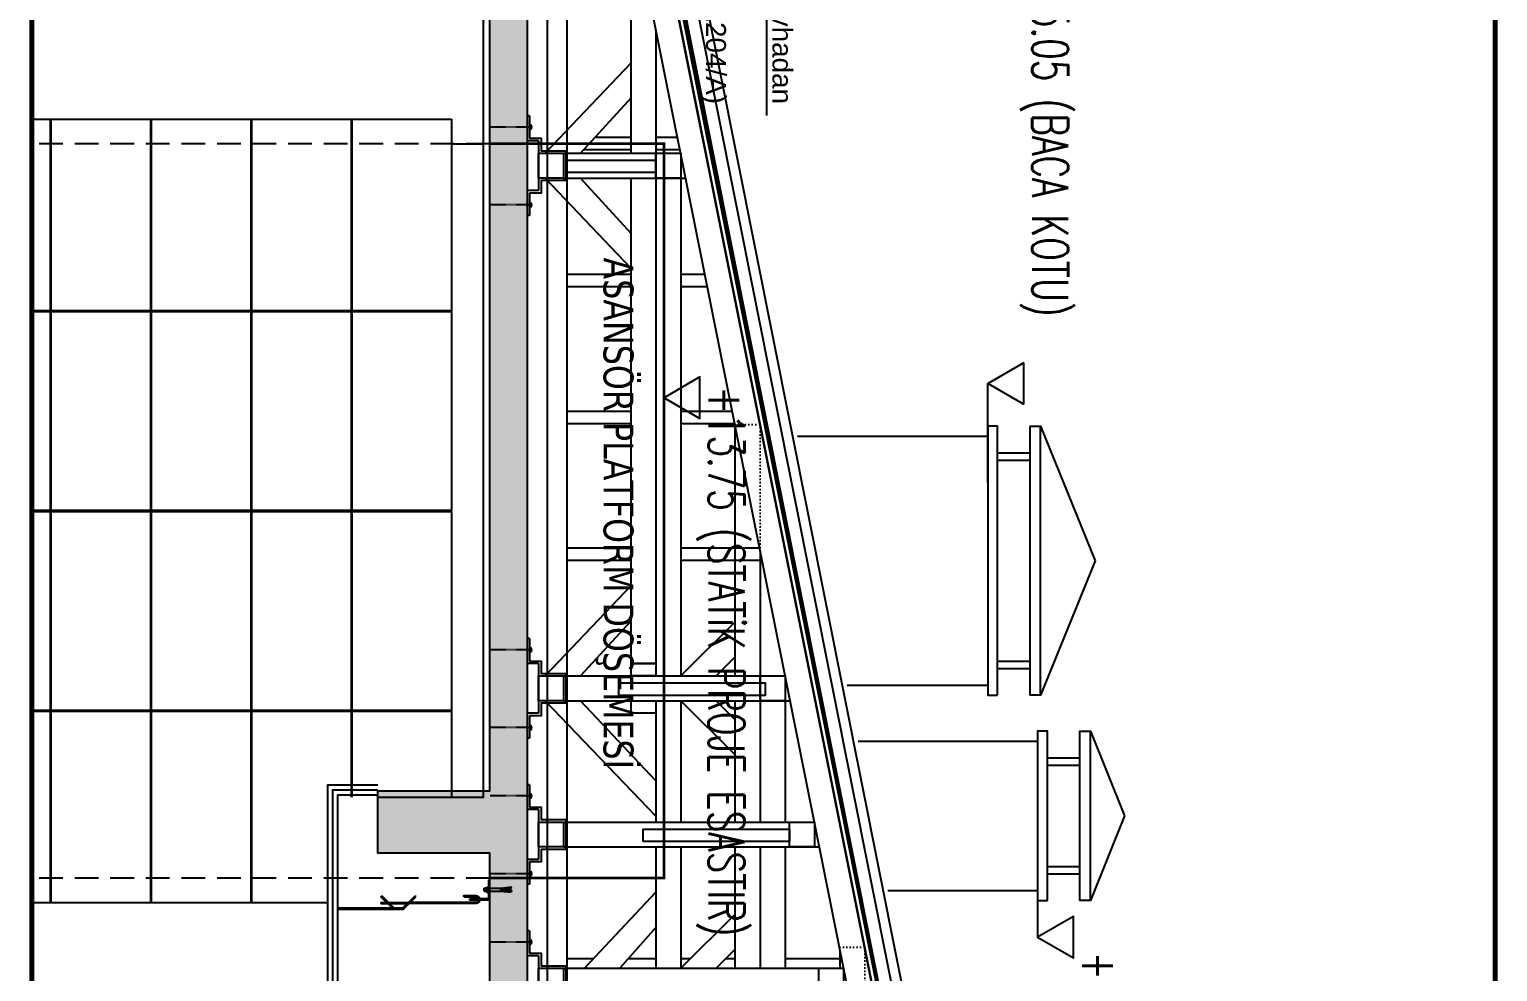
# Model space of a CAD drawing. Header units: inches. Extents: x 21 to 32698, y 13 to 3712.
# Drawn here: x 25296 to 25886, y 2054 to 2433 of the extents above; entities that cross this region are included whole.
import ezdxf
from ezdxf import colors
from ezdxf.entities.mleader import LeaderData, LeaderLine
from ezdxf.math import Vec2, Vec3

# ---------------------------------------------------------------- set-up
doc = ezdxf.new("R2010")
doc.units = ezdxf.units.IN
doc.header["$MEASUREMENT"] = 0
for name, pattern in [('Centre', [3.175, 0.635, -0.47625, 1.5875, -0.47625]), ('CIZGI', [0.4, 0.25, -0.15]), ('DOT', [6.35, 0, -6.35]), ('HIDDEN', [9.525, 6.35, -3.175]), ('IMPORT-HIDDEN2', [47.625, 31.75, -15.875])]:
    doc.linetypes.add(name, pattern=pattern)
for name, color, linetype, lineweight in [('Z_MİM_$AUDIT_BAD_LAYER1', 8, 'Continuous', 25), ('Z_MİM_-KM-CEILING', 8, 'Continuous', 25), ('Z_MİM_-KM-DETL-TEXT', 8, 'Continuous', 25), ('Z_MİM_-KM-FLOR-LEVL-1', 8, 'Continuous', 25), ('Z_MİM_-KM-FLOR-LEVL-2', 8, 'Centre', 25), ('Z_MİM_-KM-Gor-05', 8, 'Continuous', 25), ('Z_MİM_-KM-Gor-09', 8, 'Continuous', 25), ('Z_MİM_-KM-Gor-15', 8, 'Continuous', 25), ('Z_MİM_-KM-Gor-30', 8, 'Continuous', 25), ('Z_MİM_-KM-IRON-05', 8, 'Continuous', 25), ('Z_MİM_-KM-IRON-09', 8, 'Continuous', 25), ('Z_MİM_-KM-IZO-THERMAL', 8, 'Continuous', 25), ('Z_MİM_-KM-IZO-THERMAL-GLASSWOOL', 8, 'BATTING', 25), ('Z_MİM_-KM-IZO-WATER', 8, 'HIDDEN', 25), ('Z_MİM_-KM-MARBLE-09', 8, 'Continuous', 25), ('Z_MİM_-KM-MARBLE-20', 8, 'Continuous', 25), ('Z_MİM_-KM-OSB', 8, 'Continuous', 25), ('Z_MİM_-KM-PATTERN-00', 8, 'Continuous', 25), ('Z_MİM_-KM-RAY-1', 8, 'IMPORT-HIDDEN2', 25), ('Z_MİM_-KM-RAY-2', 8, 'DOT', 25), ('Z_MİM_-KM-ROOF-05', 8, 'Continuous', 25), ('Z_MİM_-KM-ROOF-15', 8, 'Continuous', 25), ('Z_MİM_-KM-ROOF-AŞIK', 8, 'Continuous', 25), ('Z_MİM_-KM-ROOF-DİKME', 8, 'Continuous', 25), ('Z_MİM_-KM-ROOF-GÖĞÜSLEME', 8, 'Continuous', 25), ('Z_MİM_-KM-ROOF-KUŞAKLAMA', 8, 'Continuous', 25), ('Z_MİM_-KM-ROOF-MAHYA AŞIĞI', 8, 'Continuous', 25), ('Z_MİM_-KM-ROOF-MERTEK', 8, 'Continuous', 25), ('Z_MİM_-KM-STRC-CONCRETE', 8, 'Continuous', 25), ('Z_MİM_-KM-TEXT', 8, 'Continuous', 25), ('Z_MİM_-KM-WALL-IZO-WATER', 8, 'HIDDEN', 25), ('Z_MİM_-KM-WALL-PLASTER', 8, 'Continuous', 25), ('Z_MİM_00', 8, 'Continuous', 25), ('Z_MİM_40-40-kt-kst', 8, 'Continuous', 25), ('Z_MİM__BM_Pafta', 8, 'Continuous', 25), ('Z_MİM_GOR', 8, 'Continuous', 25), ('Z_MİM_TARAMA', 8, 'Continuous', 25)]:
    doc.layers.add(name, color=color, linetype=linetype, lineweight=lineweight)
doc.styles.add('Arial Narrow', font='ARIALN.TTF', dxfattribs={"height": 8})
doc.styles.add('mahal', font='tahoma.ttf')
doc.styles.add('TEXT 1 romans', font='romans.shx', dxfattribs={"width": 0.7})
doc.linetypes.add('BATTING', pattern='A,0.00254,-2.54,[134,ltypeshp.shx,S=2.54,R=0,X=-2.54,Y=0],-5.08,[134,ltypeshp.shx,S=2.54,R=180,X=2.54,Y=0],-2.54', length=10.16254)

# ---------------------------------------------------------------- blocks, each defined once
blk = doc.blocks.new('*U11')
at = {"layer": 'Z_MİM_$AUDIT_BAD_LAYER1', "linetype": 'Continuous', "ltscale": 6}
h = blk.add_hatch(dxfattribs=at)
h.set_pattern_fill('ANSI32', color=256, scale=0.04, angle=90, style=0)
h.set_pattern_definition([(135, (-712958.51896, 773143.01754), (-0.26940768363, -0.26940768363), []), (135, (-712958.51896, 773143.19715), (-0.26940768363, -0.26940768363), [])])
h.paths.add_polyline_path([(3.37, -28.5), (3.87, -28.5), (3.87, -25.7), (11.37, -25.7), (11.37, -25.2), (3.37, -25.2)])
h.paths.add_polyline_path([(3.87, -30.4), (3.37, -30.4), (3.37, -33.2), (3.87, -33.2)])
at = {"layer": 'Z_MİM_40-40-kt-kst', "ltscale": 2}
for p, q in [((3.37, -25.2), (3.37, -29.12)), ((3.37, -25.2), (11.37, -25.2)), ((3.37, -28.5), (3.87, -28.5, 0)), ((3.87, -25.7, 0), (3.87, -29.12, 0)), ((11.37, -25.7), (3.87, -25.7, 0)), ((11.37, -25.2), (11.37, -25.7))]:
    blk.add_line(p, q, dxfattribs=at)
at = {"layer": 'Z_MİM_GOR', "ltscale": 50}
for p, q in [((2, -30.83, 0), (2, -57.6, 0)), ((2.5, -30.83, 0), (2.5, -57.1, 0)), ((3.37, -29.83), (3.37, -33.2)), ((3.37, -30.4), (3.87, -30.4, 0)), ((3.37, -33.2), (3.87, -33.2, 0)), ((3.87, -29.83, 0), (3.87, -33.2, 0)), ((4.75, -35.43, 0), (4.75, -30.83, 0)), ((5.25, -35.43, 0), (5.25, -30.83, 0)), ((4.95, -35.63, 0), (5.05, -35.63, 0)), ((-0.25, -59.85, 0), (4.75, -54.85, 0)), ((0.25, -60.06, 0), (5.1, -55.21, 0)), ((2, -65.49, 0), (2, -58.31, 0)), ((2.5, -65.99, 0), (2.5, -57.81, 0)), ((4.75, -54.85, 0), (5.1, -55.21, 0)), ((-0.25, -86.2, 0), (-0.25, -59.85, 0)), ((0.25, -86.2, 0), (0.25, -60.06, 0)), ((0.25, -63.74, 0), (5.1, -68.59, 0)), ((0.25, -64.44, 0), (4.75, -68.94, 0)), ((2, -68.94, 0), (2, -66.19, 0)), ((2.5, -68.94, 0), (2, -68.94, 0)), ((2.5, -68.94, 0), (2.5, -66.69, 0)), ((4.75, -68.94, 0), (5.1, -68.59, 0))]:
    blk.add_line(p, q, dxfattribs=at)
for centre, radius, start, end in [((3.62, -30.83, 0), 1.62, 82.24097, 180), ((3.62, -30.83, 0), 1.62, 0, 82.24097), ((3.63, -30.83, 0), 1.13, 77.60639, 179.86574), ((3.62, -30.83, 0), 1.12, 0, 78.74817), ((4.95, -35.43, 0), 0.2, 180, 270), ((5.05, -35.43, 0), 0.2, 270, 0)]:
    blk.add_arc(centre, radius, start, end, dxfattribs=at)
at = {"layer": 'Z_MİM_TARAMA'}
for p, q in [((7.22, -16.51), (6.55, -16.58)), ((7.02, -20.74), (6.55, -16.58)), ((7.38, -17.95), (7.22, -16.51)), ((7.87, -17.95), (8.03, -16.51)), ((8.03, -16.51), (8.69, -16.58)), ((8.22, -20.74), (8.69, -16.58)), ((7.02, -25.7), (7.02, -20.74)), ((7.2, -18.3), (8.06, -18.23)), ((7.22, -18.09), (7.99, -18.04)), ((7.22, -20.3), (8.01, -20.25)), ((7.26, -20.5), (8.01, -20.45)), ((7.3, -20.1), (7.9, -20.05)), ((7.34, -18.49), (7.97, -18.44)), ((7.37, -17.88), (7.88, -17.85)), ((7.43, -20.69), (7.87, -20.66)), ((7.6, -19.94), (7.44, -18.52)), ((7.46, -18.68), (7.79, -18.65)), ((7.48, -18.87), (7.77, -18.85)), ((7.51, -19.07), (7.74, -19.06)), ((7.53, -19.27), (7.72, -19.26)), ((7.55, -19.47), (7.7, -19.46)), ((7.57, -19.67), (7.67, -19.66)), ((7.59, -19.87), (7.65, -19.86)), ((7.64, -19.94), (7.8, -18.52)), ((8.22, -25.7), (8.22, -20.74)), ((6.62, -26.5), (6.62, -25.7)), ((6.62, -25.7), (8.62, -25.7)), ((6.62, -26.5), (8.62, -26.5)), ((6.86, -26.5), (6.86, -25.7)), ((6.95, -26.62), (8.37, -26.52)), ((6.95, -26.82), (8.37, -26.72)), ((6.95, -27.02), (8.37, -26.92)), ((6.95, -27.22), (8.37, -27.12)), ((6.95, -27.42), (8.37, -27.32)), ((7.02, -27.47), (7.02, -26.5)), ((7.02, -27.47), (8.22, -27.47)), ((7.62, -26.5), (7.62, -25.7)), ((8.22, -27.47), (8.22, -26.5)), ((8.38, -26.5), (8.38, -25.7)), ((8.62, -26.5), (8.62, -25.7))]:
    blk.add_line(p, q, dxfattribs=at)
for centre, radius, start, end in [((7.49, -18.23), 0.3, 111.73309, 261.13394), ((7.62, -20.34), 0.4, 92.80664, 87.19336), ((7.76, -18.23), 0.3, 278.86606, 68.26691)]:
    blk.add_arc(centre, radius, start, end, dxfattribs=at)
blk = doc.blocks.new('*U15')
blk.add_lwpolyline([(-70.53, 0), (-30.53, 0), (-22.22, 14.4), (-38.85, 14.4), (-30.53, 0)])
at = {"color": 7, "style": 'TEXT 1 romans', "width": 0.7}
blk.add_attdef('+0.00', (-35.2, 17.9), '', height=14.4, dxfattribs=at)
blk = doc.blocks.new('DWEW')
at = {"layer": 'Z_MİM_-KM-IRON-09'}
for p, q in [((5884.37, -1773.09), (5893.37, -1773.09)), ((5884.37, -1773.09), (5884.37, -1774.09)), ((5887.86, -1772.76), (5889.87, -1772.76)), ((5887.86, -1772.76), (5887.86, -1773.09)), ((5889.87, -1772.76), (5889.87, -1773.09)), ((5915.37, -1773.09), (5924.37, -1773.09)), ((5919.12, -1772.76), (5921.13, -1772.76)), ((5919.12, -1772.76), (5919.12, -1773.09)), ((5921.13, -1772.76), (5921.13, -1773.09)), ((5924.37, -1773.09), (5924.37, -1774.09))]:
    blk.add_line(p, q, dxfattribs=at)
at = {"layer": 'Z_MİM_-KM-IRON-09', "linetype": 'CIZGI'}
for p, q in [((5888.87, -1773.09), (5888.87, -1789.09)), ((5920.12, -1773.09), (5920.12, -1789.09))]:
    blk.add_line(p, q, dxfattribs=at)
at = {"layer": 'Z_MİM_-KM-IRON-09'}
blk.add_lwpolyline([(5893.37, -1773.09), (5893.37, -1768.46), (5898.37, -1768.46), (5898.37, -1758.46), (5910.37, -1758.46), (5910.37, -1768.46), (5915.37, -1768.46), (5915.37, -1773.09)], dxfattribs=at)
for centre in [(5888.87, -1773.43), (5920.12, -1773.43)]:
    blk.add_arc(centre, 1.21, 33.59702, 146.40298, dxfattribs=at)
blk = doc.blocks.new('sdewe')
at = {"layer": 'Z_MİM_-KM-ROOF-AŞIK'}
blk.add_lwpolyline([(111607.99, -7528.56), (111617.99, -7528.56), (111617.99, -7518.56), (111607.99, -7518.56)], close=True, dxfattribs=at)
at = {"layer": 'Z_MİM_-KM-ROOF-MERTEK'}
for p, q in [((111622.99, -7528.56), (111602.99, -7528.56)), ((111602.99, -7528.56), (111602.99, -7533.19)), ((111622.99, -7528.56), (111622.99, -7533.19))]:
    blk.add_line(p, q, dxfattribs=at)
at = {"layer": 'Z_MİM_-KM-IRON-09', "xscale": -1}
blk.add_blockref('DWEW', (117517.36, -5759.1), dxfattribs=at)
blk = doc.blocks.new('*U17')
blk.add_lwpolyline([(40, 0), (0, 0), (-8.31, 14.4), (8.31, 14.4), (0, 0)])
at = {"color": 7, "style": 'TEXT 1 romans', "width": 0.7}
blk.add_attdef('+0.00', (-41.89, 17.9), '', height=14.4, dxfattribs=at)
blk = doc.blocks.new('*U69')
at = {"layer": 'Z_MİM_-KM-DETL-TEXT', "color": 7}
ml = blk.add_multileader_mtext('Standard', dxfattribs=at)
ml.set_content('\\A1;{\\fMicrosoft Sans Serif|b0|i0|c162|p34;\\W0.8;DİKME 10/10}', color=7, style='Arial Narrow')
ml.set_leader_properties()
ml.build(insert=Vec2(0, 0))
ml.multileader.update_dxf_attribs({"text_left_attachment_type": 6, "text_right_attachment_type": 6, "dogleg_length": 5, "arrow_head_size": 8})
ctx = ml.context
ctx.base_point, ctx.char_height, ctx.arrow_head_size, ctx.landing_gap_size, ctx.plane_origin = Vec3(19.23, -16.72), 8, 8, 2.11, Vec3(165.67, 32.45)
ctx.left_attachment, ctx.right_attachment, ctx.text_align_type = 6, 6, 2
notes = []
notes.append((ctx, [(0, (1, 1, 0), (13.95, -16.72), (1, 0), 5.28, [(0, [(0, 0)], 0, [])])]))
ctx.mtext.insert, ctx.mtext.width, ctx.mtext.alignment, ctx.mtext.line_spacing_factor, ctx.mtext.flow_direction = Vec3(73.28, -7.12), 112.0517, 3, 2, 5
for ctx, leaders in notes:
    for number, flags, end, landing, length, lines in leaders:
        leader = LeaderData()
        leader.index, (leader.has_last_leader_line, leader.has_dogleg_vector, leader.attachment_direction) = number, flags
        leader.last_leader_point, leader.dogleg_vector, leader.dogleg_length = Vec3(end), Vec3(landing), length
        for number, points, colour, breaks in lines:
            line = LeaderLine()
            line.index, line.vertices, line.color, line.breaks = number, Vec3.list(points), colors.encode_raw_color(colour), breaks
            leader.lines.append(line)
        ctx.leaders.append(leader)
blk = doc.blocks.new('*U48')
at = {"layer": 'Z_MİM_-KM-DETL-TEXT', "color": 7}
ml = blk.add_multileader_mtext('Standard', dxfattribs=at)
ml.set_content('{\\fArial|b0|i0|c162|p34;Atika duvar arkası galvaniz levhadan çatı deresi yapılması (15.310.1204/A)}', color=7, style='Arial Narrow')
ml.set_leader_properties()
ml.build(insert=Vec2(0, 0))
ml.multileader.update_dxf_attribs({"text_left_attachment_type": 6, "text_right_attachment_type": 6, "dogleg_length": 5, "arrow_head_size": 8})
ctx = ml.context
ctx.base_point, ctx.char_height, ctx.arrow_head_size, ctx.landing_gap_size, ctx.plane_origin = Vec3(19.23, 50.66), 8, 8, 2.11, Vec3(165.67, -32.45)
ctx.left_attachment, ctx.right_attachment, ctx.text_align_type = 6, 6, 2
notes = []
notes.append((ctx, [(0, (1, 1, 0), (13.95, 50.66), (1, 0), 5.28, [(0, [(0, 0)], 0, [])])]))
ctx.mtext.insert, ctx.mtext.width, ctx.mtext.alignment, ctx.mtext.line_spacing_factor, ctx.mtext.flow_direction = Vec3(206.24, 61.01), 187.6959, 3, 2, 5
for ctx, leaders in notes:
    for number, flags, end, landing, length, lines in leaders:
        leader = LeaderData()
        leader.index, (leader.has_last_leader_line, leader.has_dogleg_vector, leader.attachment_direction) = number, flags
        leader.last_leader_point, leader.dogleg_vector, leader.dogleg_length = Vec3(end), Vec3(landing), length
        for number, points, colour, breaks in lines:
            line = LeaderLine()
            line.index, line.vertices, line.color, line.breaks = number, Vec3.list(points), colors.encode_raw_color(colour), breaks
            leader.lines.append(line)
        ctx.leaders.append(leader)
blk = doc.blocks.new('-KM_Çatı A Kesiti')
at = {"layer": 'Z_MİM_-KM-Gor-05'}
for p, q in [((592.5, 126.4), (592.5, 103.6)), ((432.48, 94.4), (432.48, 61.76)), ((427.5, 93.4), (427.5, 61.76)), ((592.5, 93.6), (592.5, 93.6)), ((377.49, 83.4), (377.49, 61.76)), ((592.5, 83.6), (592.5, 79.64)), ((372.5, 82.4), (372.5, 61.76)), ((317.5, 71.4), (317.5, 61.76)), ((322.49, 72.4), (322.49, 61.76)), ((592.5, 65.47), (592.5, 61.76)), ((262.5, 60.4), (262.5, 51.76)), ((267.49, 61.4), (267.49, 51.76)), ((317.5, 51.76), (317.5, 51.76)), ((322.49, 51.76), (322.49, 51.76)), ((372.5, 51.76), (372.5, 51.76)), ((377.49, 51.76), (377.49, 51.76)), ((427.5, 51.76), (427.5, 51.76)), ((432.48, 51.76), (432.48, 51.76)), ((592.5, 51.76), (592.5, 40.55)), ((262.5, 41.76), (262.5, 27.79)), ((267.49, 41.76), (267.49, 22.78)), ((317.5, 41.76), (317.5, 16)), ((322.49, 41.76), (322.49, 16)), ((372.5, 41.76), (372.5, 16)), ((377.49, 41.76), (377.49, 16)), ((427.5, 41.76), (427.5, 16)), ((432.48, 41.76), (432.48, 16)), ((592.5, 26.83), (592.5, 16))]:
    blk.add_line(p, q, dxfattribs=at)
at = {"layer": 'Z_MİM_-KM-Gor-09'}
for p, q in [((486.5, 206.26), (378.5, 206.26)), ((389.15, 189), (389.15, 202)), ((392.15, 189), (392.15, 202)), ((472.85, 189), (472.85, 202)), ((475.85, 189), (475.85, 202)), ((478.51, 103.6), (537.5, 103.6)), ((547.5, 103.6), (596.2, 103.6)), ((478.8, 93.6), (537.5, 93.6)), ((547.5, 93.6), (596.2, 93.6)), ((269.29, 61.76), (478.8, 61.76)), ((488.8, 61.76), (537.5, 61.76)), ((547.5, 61.76), (596.2, 61.76)), ((268.8, 51.76), (478.8, 51.76)), ((488.8, 51.76), (537.5, 51.76)), ((547.5, 51.76), (596.2, 51.76))]:
    blk.add_line(p, q, dxfattribs=at)
for points in [[(432.5, 228.1), (486.5, 206.26), (486.5, 202), (378.5, 202), (378.5, 206.26)], [(486.5, 189), (378.5, 189), (378.5, 185), (486.5, 185)]]:
    blk.add_lwpolyline(points, close=True, dxfattribs=at)
for points in [[(382.5, 108.58), (382.5, 185)], [(482.5, 128.5), (482.5, 185)]]:
    blk.add_lwpolyline(points, dxfattribs=at)
at = {"layer": 'Z_MİM_-KM-Gor-15'}
for p, q in [((569, 226.26), (501, 226.26)), ((511.65, 209), (511.65, 222)), ((514.65, 209), (514.65, 222)), ((555.35, 209), (555.35, 222)), ((558.35, 209), (558.35, 222))]:
    blk.add_line(p, q, dxfattribs=at)
for points in [[(535, 240.01), (569, 226.26), (569, 222), (501, 222), (501, 226.26)], [(569, 209), (501, 209), (501, 205), (569, 205)]]:
    blk.add_lwpolyline(points, close=True, dxfattribs=at)
for points in [[(505, 132.98), (505, 205)], [(565, 144.93), (565, 205)]]:
    blk.add_lwpolyline(points, dxfattribs=at)
at = {"layer": 'Z_MİM_-KM-IZO-THERMAL', "ltscale": 1.5}
blk.add_line((62.8, 16), (1677.5, 16), dxfattribs=at)
at = {"layer": 'Z_MİM_-KM-IZO-THERMAL-GLASSWOOL', "ltscale": 0.7}
blk.add_line((62.8, 8), (1677.5, 8), dxfattribs=at)
at = {"layer": 'Z_MİM_-KM-IZO-WATER', "linetype": 'ByBlock'}
for points in [[(70.61, 35.29), (80.47, 37.26), (84.21, 37.34), (870.15, 194.53), (1656.09, 37.34), (1659.83, 37.26), (1669.69, 35.29)], [(1669.63, 34.99), (1659.8, 36.95), (1656.06, 37.03), (870.15, 194.22), (84.24, 37.03), (80.5, 36.95), (70.67, 34.99)], [(70.73, 34.69), (80.53, 36.65), (84.28, 36.73), (503.11, 120.5)]]:
    blk.add_lwpolyline(points, dxfattribs=at)
at = {"layer": 'Z_MİM_-KM-OSB'}
blk.add_lwpolyline([(870.15, 193.91), (62.85, 32.45), (63.2, 30.68), (870.15, 192.07), (1677.1, 30.68), (1677.45, 32.45)], close=True, dxfattribs=at)
at = {"layer": 'Z_MİM_-KM-RAY-2', "ltscale": 0.2, "elevation": 0}
for points in [[(587.82, 125.66), (587.82, 135.66), (638.8, 135.66)], [(377.82, 83.6), (377.82, 93.6), (428.8, 93.6)]]:
    blk.add_lwpolyline(points, dxfattribs=at)
at = {"layer": 'Z_MİM_-KM-ROOF-05'}
blk.add_lwpolyline([(56.46, 37.58), (55.68, 41.5), (843.51, 198.4)], dxfattribs=at)
at = {"layer": 'Z_MİM_-KM-ROOF-15', "linetype": 'ByBlock'}
blk.add_lwpolyline([(870.15, 199.62), (1683.84, 37.58), (1682.86, 32.67), (870.15, 194.53), (57.44, 32.67), (56.46, 37.58)], close=True, dxfattribs=at)
at = {"layer": 'Z_MİM_-KM-ROOF-AŞIK'}
for points in [[(596.2, 127.14), (606.2, 127.14), (606.2, 117.14), (596.2, 117.14)], [(537.5, 115.4), (547.5, 115.4), (547.5, 105.4), (537.5, 105.4)], [(478.8, 103.6), (488.8, 103.6), (488.8, 93.6), (478.8, 93.6)], [(268.8, 61.76), (278.8, 61.76), (278.8, 51.76), (268.8, 51.76)]]:
    blk.add_lwpolyline(points, close=True, dxfattribs=at)
at = {"layer": 'Z_MİM_-KM-ROOF-DİKME'}
for points in [[(596.2, 14.63), (596.2, 127.14)], [(537.5, 14.63), (537.5, 115.4)], [(547.5, 14.63), (547.5, 117.4)], [(478.8, 14.63), (478.8, 103.66)], [(488.8, 14.63), (488.8, 105.66)], [(268.8, 14.63), (268.8, 61.66)], [(278.8, 14.63), (278.8, 63.66)]]:
    blk.add_lwpolyline(points, dxfattribs=at)
at = {"layer": 'Z_MİM_-KM-ROOF-GÖĞÜSLEME'}
for p, q in [((457.05, 83.6), (478.8, 61.76)), ((471.16, 83.6), (478.8, 75.93)), ((510.56, 83.6), (488.81, 61.76)), ((496.44, 83.6), (488.81, 75.93)), ((574.45, 83.6), (596.2, 61.76)), ((588.56, 83.6), (596.2, 75.93)), ((535.07, 51.76), (488.81, 7.29, 0)), ((520.96, 51.76), (488.81, 21.47, 0)), ((565.68, 51.76), (596.19, 23.12, 0)), ((579.8, 51.76), (596.19, 37.29, 0)), ((232.49, 41.76), (268.8, 7.29, 0)), ((246.6, 41.76), (268.8, 21.47, 0)), ((315.12, 41.76), (278.81, 7.29, 0)), ((301, 41.76), (278.81, 21.47, 0)), ((442.49, 41.76), (478.8, 7.29, 0)), ((456.6, 41.76), (478.8, 21.47, 0))]:
    blk.add_line(p, q, dxfattribs=at)
at = {"layer": 'Z_MİM_-KM-ROOF-GÖĞÜSLEME', "ltscale": 1.5}
for points in [[(545.3, 46.65), (540.3, 46.65), (540.3, 105.4), (545.3, 105.4)], [(486.6, 36.85), (481.6, 36.85), (481.6, 95.6), (486.6, 95.6)], [(276.6, 16), (271.6, 16), (271.6, 51.76), (276.6, 51.76)]]:
    blk.add_lwpolyline(points, close=True, dxfattribs=at)
at = {"layer": 'Z_MİM_-KM-ROOF-KUŞAKLAMA'}
for points in [[(588.79, 125.66), (596.2, 125.66)], [(429.3, 93.6), (478.8, 93.6)], [(488.8, 93.6), (537.5, 93.6)], [(547.5, 93.6), (596.2, 93.6)], [(478.8, 83.6), (379.3, 83.61)], [(537.5, 83.6), (488.8, 83.6)], [(596.2, 83.6), (547.5, 83.6)], [(219.3, 51.76), (268.8, 51.76)], [(278.8, 51.76), (473.8, 51.76), (473.8, 41.76), (278.8, 41.76)], [(268.8, 41.76), (169.3, 41.76)]]:
    blk.add_lwpolyline(points, dxfattribs=at)
for points in [[(473.8, 51.76), (478.8, 51.76), (478.8, 41.76), (473.8, 41.76)], [(488.8, 51.76), (493.8, 51.76), (493.8, 41.76), (488.8, 41.76)]]:
    blk.add_lwpolyline(points, close=True, dxfattribs=at)
at = {"layer": 'Z_MİM_-KM-ROOF-MAHYA AŞIĞI'}
blk.add_lwpolyline([(870.15, 192.07), (62.8, 30.6), (62.8, 20.4), (870.15, 181.87), (1677.5, 20.4), (1677.5, 30.6)], close=True, dxfattribs=at)
at = {"layer": 'Z_MİM_-KM-WALL-IZO-WATER', "ltscale": 0.8, "const_width": 0.3}
blk.add_lwpolyline([(70.64, 35.14), (80.48, 37.1), (84.23, 37.19), (870.15, 194.37), (1656.07, 37.19), (1659.82, 37.1), (1669.66, 35.14)], dxfattribs=at)
at = {"layer": 'Z_MİM_-KM-WALL-IZO-WATER', "const_width": 0.3}
blk.add_lwpolyline([(1669.6, 34.84), (1659.78, 36.8), (1656.04, 36.88), (870.15, 194.06), (84.26, 36.88), (80.52, 36.8), (70.7, 34.84)], dxfattribs=at)
blk.add_blockref('*U69', (606.2, 47.49))
at = {"layer": 'Z_MİM_-KM-ROOF-AŞIK', "xscale": -1}
for p in [(111886.79, 7533.19), (112096.79, 7533.19), (112155.49, 7533.19), (112214.19, 7533.19)]:
    blk.add_blockref('sdewe', p, dxfattribs=at)
at = {"layer": 'Z_MİM_-KM-TEXT'}
blk.add_blockref('*U48', (42.79, 45.55), dxfattribs=at)

msp = doc.modelspace()

# ---------------------------------------------------------------- hatches: boundary and pattern name
at = {"layer": 'Z_MİM_-KM-PATTERN-00', "ltscale": 1.5}
msp.add_hatch(color=256, dxfattribs=at).paths.add_polyline_path([(25479.71, 921.78), (25495.71, 921.78), (25495.71, 2642.08), (25480.71, 2642.08), (25480.71, 2582.08), (25435.71, 2582.08), (25435.71, 2557.08), (25480.71, 2557.08), (25480.71, 2127.08), (25435.71, 2127.08), (25435.71, 2102.08), (25480.71, 2102.08), (25480.71, 1882.08), (25435.71, 1882.08), (25435.71, 1857.08), (25480.71, 1857.08), (25480.71, 1662.08), (25435.71, 1662.08), (25435.71, 1637.08), (25479.71, 1637.08), (25479.71, 1037.08), (25435.71, 1037.08), (25435.71, 1012.08), (25479.71, 1012.08)])

# ---------------------------------------------------------------- linework, layer by layer
at = {"layer": 'Z_MİM_-KM-CEILING'}
for points in [[(25415.71, 1657.08), (25415.71, 2129.58), (25435.71, 2129.58)], [(25417.71, 1657.08), (25417.71, 2127.58), (25435.71, 2127.58)]]:
    msp.add_lwpolyline(points, dxfattribs=at)
at = {"layer": 'Z_MİM_-KM-FLOR-LEVL-2', "ltscale": 20}
msp.add_line((25495.71, 2926.37), (25495.71, 682.95), dxfattribs=at)
at = {"layer": 'Z_MİM_-KM-Gor-30', "const_width": 1}
msp.add_lwpolyline([(25480.71, 2387.08), (25550.71, 2387.08), (25550.71, 2092.08), (25480.71, 2092.08)], dxfattribs=at)
at = {"layer": 'Z_MİM_-KM-IRON-05'}
msp.add_lwpolyline([(25419.71, 1657.08), (25419.71, 2125.58), (25435.71, 2125.58)], dxfattribs=at)
at = {"layer": 'Z_MİM_-KM-MARBLE-09', "elevation": 0}
for points in [[(25296.81, 2396.98), (25304.21, 2396.98), (25304.21, 2319.98), (25296.81, 2319.98)], [(25296.81, 2319.68), (25304.21, 2319.68), (25304.21, 2239.68), (25296.81, 2239.68)], [(25296.81, 2239.38), (25304.21, 2239.38), (25304.21, 2159.38), (25296.81, 2159.38)], [(25296.81, 2159.08), (25304.21, 2159.08), (25304.21, 2082.08), (25296.81, 2082.08)], [(25415.71, 2082.08), (25385.11, 2082.08), (25385.11, 2159.08), (25425.11, 2159.08), (25425.11, 2124.58)], [(25425.41, 2124.58), (25425.41, 2159.08), (25465.41, 2159.08), (25465.41, 2124.58)]]:
    msp.add_lwpolyline(points, dxfattribs=at)
for points in [[(25344.51, 2396.98), (25344.51, 2319.98), (25304.51, 2319.98), (25304.51, 2396.98)], [(25384.81, 2396.98), (25384.81, 2319.98), (25344.81, 2319.98), (25344.81, 2396.98)], [(25425.11, 2396.98), (25425.11, 2319.98), (25385.11, 2319.98), (25385.11, 2396.98)], [(25465.41, 2396.98), (25465.41, 2319.98), (25425.41, 2319.98), (25425.41, 2396.98)], [(25344.51, 2319.68), (25344.51, 2239.68), (25304.51, 2239.68), (25304.51, 2319.68)], [(25384.81, 2319.68), (25384.81, 2239.68), (25344.81, 2239.68), (25344.81, 2319.68)], [(25425.11, 2319.68), (25425.11, 2239.68), (25385.11, 2239.68), (25385.11, 2319.68)], [(25465.41, 2319.68), (25465.41, 2239.68), (25425.41, 2239.68), (25425.41, 2319.68)], [(25344.51, 2239.38), (25344.51, 2159.38), (25304.51, 2159.38), (25304.51, 2239.38)], [(25384.81, 2239.38), (25384.81, 2159.38), (25344.81, 2159.38), (25344.81, 2239.38)], [(25425.11, 2239.38), (25425.11, 2159.38), (25385.11, 2159.38), (25385.11, 2239.38)], [(25465.41, 2239.38), (25465.41, 2159.38), (25425.41, 2159.38), (25425.41, 2239.38)], [(25344.51, 2159.08), (25344.51, 2082.08), (25304.51, 2082.08), (25304.51, 2159.08)], [(25384.81, 2159.08), (25384.81, 2082.08), (25344.81, 2082.08), (25344.81, 2159.08)]]:
    msp.add_lwpolyline(points, close=True, dxfattribs=at)
at = {"layer": 'Z_MİM_-KM-MARBLE-20'}
msp.add_line((25415.71, 2082.08, 0), (25296.81, 2082.08, 0), dxfattribs=at)
at = {"layer": 'Z_MİM_-KM-RAY-1', "ltscale": 0.3}
for p, q in [((25480.71, 2387.08, 0), (25296.81, 2387.08, 0)), ((25480.71, 2092.08, 0), (25296.81, 2092.08, 0))]:
    msp.add_line(p, q, dxfattribs=at)
at = {"layer": 'Z_MİM_-KM-STRC-CONCRETE'}
msp.add_lwpolyline([(25480.71, 1882.08), (25480.71, 2102.08), (25435.71, 2102.08), (25435.71, 2127.08), (25480.71, 2127.08), (25480.71, 2557.08), (25435.71, 2557.08), (25435.71, 2582.08), (25480.71, 2582.08), (25480.71, 2642.08), (25495.71, 2642.08), (25495.71, 2582.08), (25495.71, 2582.08), (25495.71, 1012.08)], dxfattribs=at)
at = {"layer": 'Z_MİM_-KM-WALL-PLASTER'}
msp.add_lwpolyline([(25435.71, 2124.58), (25478.21, 2124.58), (25478.21, 2552.08)], dxfattribs=at)
at = {"layer": 'Z_MİM_00'}
msp.add_line((25465.41, 2387.08, 0), (25478.21, 2387.08), dxfattribs=at)
at = {"layer": 'Z_MİM__BM_Pafta', "transparency": 33554687, "const_width": 2}
msp.add_lwpolyline([(25884.53, 3045.45), (25884.53, 557.67), (25296.81, 557.67), (25296.81, 3045.45)], close=True, dxfattribs=at)

# ---------------------------------------------------------------- block references
at = {"layer": 'Z_MİM_-KM-CEILING', "xscale": -1, "rotation": 270}
msp.add_blockref('*U11', (25505.91, 2079.83), dxfattribs=at)
at = {"layer": 'Z_MİM_-KM-FLOR-LEVL-1'}
ref = msp.add_blockref('*U17', (25680.71, 2290.81), dxfattribs=dict(at, rotation=270))
ref.add_attrib('+0.00', '+15.05 (BACA KOTU)', (25698.61, 2462.3), dxfattribs={"layer": '0', "color": 7, "height": 14.4, "rotation": 270, "style": 'TEXT 1 romans', "width": 0.7})
at = {"layer": 'Z_MİM_-KM-FLOR-LEVL-1', "rotation": 270}
msp.add_blockref('*U15', (25550.71, 2254.54), dxfattribs=at).add_auto_attribs({'+0.00': '+13.75 (STATiK PROJE ESASTIR)'})
at = {"layer": 'Z_MİM_-KM-FLOR-LEVL-1'}
ref = msp.add_blockref('*U15', (25700.71, 2037.75), dxfattribs=dict(at, rotation=270))
ref.add_attrib('+0.00', '+15.25 (BACA KOTU)', (25718.61, 2062.39), dxfattribs={"layer": '0', "color": 7, "height": 14.4, "rotation": 270, "style": 'TEXT 1 romans', "width": 0.7})
at = {"layer": 'Z_MİM_00', "rotation": 270}
msp.add_blockref('-KM_Çatı A Kesiti', (25495.71, 2652.08), dxfattribs=at)

# ---------------------------------------------------------------- texts
at = {"layer": 'Z_MİM_-KM-TEXT', "color": 7, "style": 'mahal', "width": 0.9}
msp.add_text('ASANSÖR PLATFORM DÖŞEMESİ', height=12, rotation=270, dxfattribs=at).set_placement((25526.43, 2341.37))

doc.saveas('drawing.dxf')
